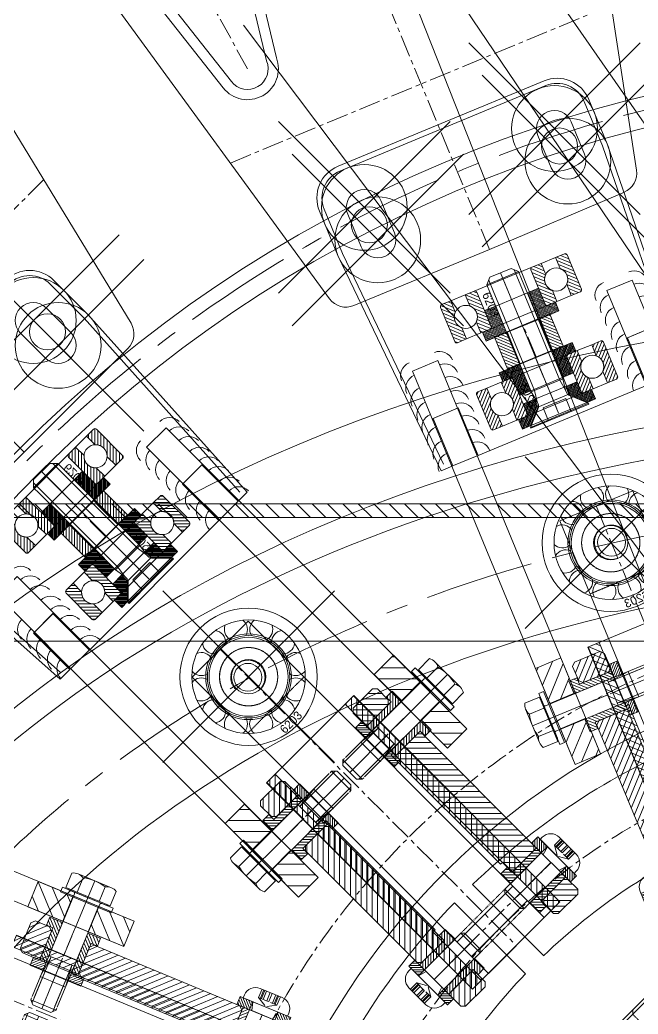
# Model space of a CAD drawing. Extents: x -3873 to 164127, y 7129 to 96529.
# Drawn here: x 83774.9 to 83955.1, y 64409.5 to 64699.1 of the extents above; entities that cross this region are included whole.
import ezdxf

# ---------------------------------------------------------------- set-up
doc = ezdxf.new("R2010")
doc.units = 0
doc.header["$PDMODE"] = 35
doc.header["$PDSIZE"] = 25
for name, pattern in [('AM_ISO02W050x2', [3.75, 3, -0.75]), ('CENTER', [50.8, 31.75, -6.35, 6.35, -6.35]), ('CENTRE', [50.8, 31.75, -6.35, 6.35, -6.35]), ('DASHED', [0.2068, 0.1655, -0.0413])]:
    doc.linetypes.add(name, pattern=pattern)
doc.layers.get('0').update_dxf_attribs({"linetype": 'CONTINUOUS'})
doc.layers.get('Defpoints').update_dxf_attribs({"linetype": 'CONTINUOUS'})
doc.layers.add('AM_5', color=3, linetype='CONTINUOUS', lineweight=25)
doc.layers.add('LAYOUT Kromeka', color=1, linetype='CONTINUOUS', lineweight=5)
doc.dimstyles.new('ISO-25$0', dxfattribs={"dimtxt": 2.498, "dimasz": 2.5, "dimexe": 1.25, "dimexo": 0.625, "dimtad": 1, "dimdec": 1, "dimtxsty": 'Standard', "dimcen": 2.5, "dimclrd": 252, "dimclre": 252, "dimclrt": 1, "dimadec": 0, "dimazin": 0, "dimtfac": 1, "dimtmove": 2, "dimatfit": 3, "dimfxl": 0, "dimarcsym": 0})
doc.dimstyles.new('ISO-25$3', dxfattribs={"dimtxt": 2.498, "dimasz": 2.5, "dimexe": 1.25, "dimexo": 0.625, "dimtad": 1, "dimdec": 1, "dimtxsty": 'Standard', "dimcen": 2.5, "dimclrd": 252, "dimclre": 252, "dimclrt": 1, "dimadec": 0, "dimazin": 0, "dimtfac": 1, "dimtmove": 2, "dimatfit": 3, "dimfxl": 0, "dimarcsym": 0})
pattern_1 = [(45, (-51801.0656, 3983.2469), (-1.122532015, 1.122532015), [])]
pattern_2 = [(135, (-61698.3186, -18096.7604), (-2.24506403, -2.24506403), [])]

# ---------------------------------------------------------------- blocks, each defined once
blk = doc.blocks.new('AIR-SENSORU-UST')
at = {"linetype": 'Continuous', "ltscale": 0.5}
h = blk.add_hatch(dxfattribs=at)
h.set_pattern_fill('ANSI31', color=256, angle=90, style=0)
h.set_pattern_definition([(135, (6446.3593, -16022.2816), (-2.24506403, -2.24506403), [])])
h.paths.add_polyline_path([(1943.87, -594.74), (1947.87, -594.74), (1947.87, 596.42), (1943.87, 596.42)])
at = {"linetype": 'Continuous', "ltscale": 0.2}
for p, q in [((1907.87, 600.42), (1907.87, -598.74)), ((1947.87, 600.42), (1947.87, -598.74)), ((1943.87, -594.74), (1943.87, 596.42)), ((1947.87, -594.74), (1947.87, 596.42))]:
    blk.add_line(p, q, dxfattribs=at)
at = {"linetype": 'Continuous', "ltscale": 0.2, "elevation": 10.95}
blk.add_lwpolyline([(1943.87, -594.74), (1947.87, -594.74), (1947.87, 596.42), (1943.87, 596.42)], close=True, dxfattribs=at)
blk = doc.blocks.new('*D378')
at = {"layer": 'AM_5', "color": 252, "lineweight": -2, "transparency": 16777216}
for p, q in [((490.18, 194.66), (485.53, 192.82)), ((-482.39, -190.35), (480.88, 190.98)), ((-487.03, -192.19), (-491.68, -194.03))]:
    blk.add_line(p, q, dxfattribs=at)
at = {"layer": 'AM_5', "color": 252, "transparency": 16777216}
for points in [[(485.23, 193.59), (485.84, 192.04), (480.88, 190.98)], [(-487.34, -191.41), (-486.73, -192.96), (-482.39, -190.35)]]:
    blk.add_solid(points, dxfattribs=at)
at = {"layer": 'Defpoints', "color": 0, "transparency": 16777216}
for p in [(480.88, 190.98), (-482.39, -190.35)]:
    blk.add_point(p, dxfattribs=at)
at = {"layer": 'AM_5', "color": 1, "transparency": 16777216, "insert": (498.34, 197.89), "char_height": 4, "attachment_point": 5, "rotation": 21.5969}
blk.add_mtext('∅1036', dxfattribs=at)
blk = doc.blocks.new('anamil-sensor-saci-ust')
at = {"linetype": 'Continuous', "ltscale": 0.2}
for p, q in [((122.21, 127.52), (142.9, 148.2)), ((127.52, 122.21), (148.2, 142.9))]:
    blk.add_line(p, q, dxfattribs=at)
at = {"linetype": 'CENTER', "ltscale": 0.2}
for radius in [228.75, 191.25]:
    blk.add_arc((0, 0), radius, 0, 180, dxfattribs=at)
at = {"linetype": 'Continuous', "ltscale": 0.2}
for radius, start, end in [(214.12, 0, 88.9965), (205.88, 46.0437, 66.4563), (176.62, 46.2166, 66.2834), (205.88, 23.5437, 43.9563), (176.62, 23.7166, 43.7834)]:
    blk.add_arc((0, 0), radius, start, end, dxfattribs=at)
blk = doc.blocks.new('M8-imbus-ust')
for p, q in [((0, 3.43), (-2.97, 1.71)), ((2.97, 1.71), (0, 3.43)), ((-2.97, 1.71), (-2.97, -1.71)), ((2.97, -1.71), (2.97, 1.71)), ((-2.97, -1.71), (0, -3.43)), ((0, -3.43), (2.97, -1.71))]:
    blk.add_line(p, q)
for radius in [6.97, 3.43]:
    blk.add_circle((0, 0), radius)
at = {"flags": 9}
blk.add_attdef('COPYRIGHT', (0, 0), '', height=0.000000000199, dxfattribs=at)
blk = doc.blocks.new('*U323')
at = {"linetype": 'Continuous', "ltscale": 0.2}
for p, q in [((-18.24, 10.11, -562679.17), (-19.25, 11.12, -562679.17)), ((-18.24, -9.98, -562679.17), (-19.25, -10.99, -562679.17))]:
    blk.add_line(p, q, dxfattribs=at)
at = {"linetype": 'DASHED', "ltscale": 0.2}
for p, q in [((20.42, 10.12, -562608.04), (-18.25, 10.12, -562681.07)), ((24.7, 0.07, -562608.04), (20.42, 10.12, -562608.04)), ((20.42, 10.12, -562608.04), (20.42, -9.98, -562608.04)), ((20.42, -9.98, -562608.04), (20.42, 10.12, -562608.04)), ((20.42, -9.98, -562608.04), (24.7, 0.07, -562608.04)), ((-18.25, -10.12, -562681.07), (20.42, -9.98, -562608.04))]:
    blk.add_line(p, q, dxfattribs=at)
at = {"linetype": 'CENTRE', "ltscale": 0.2}
for p, q in [((-2.3, 0.07, -562681.07), (-6.25, 0.07, -562681.07)), ((-4.28, 2.04, -562681.07), (-4.28, -1.91, -562681.07))]:
    blk.add_line(p, q, dxfattribs=at)
at = {"linetype": 'Continuous', "ltscale": 0.2}
blk.add_circle((-4.28, 0.07, -562681.07), 8, dxfattribs=at)
at = {"linetype": 'Continuous', "xscale": -1, "rotation": 180}
blk.add_blockref('M8-imbus-ust', (-4.28, 0.07, -562681.07), dxfattribs=at)
blk = doc.blocks.new('*U324')
at = {"linetype": 'ByBlock', "lineweight": -2, "transparency": 16777216, "rotation": 44.99999999999996}
blk.add_blockref('*U323', (11366.64, 760.09, 562681.07), dxfattribs=at)
blk = doc.blocks.new('ortamil-tabla-ust')
at = {"linetype": 'Continuous', "ltscale": 0.2}
for points in [[(-147.09, -29.26), (-124.7, -83.32), (-83.32, -124.7), (-29.26, -147.09), (29.26, -147.09), (83.32, -124.7), (124.7, -83.32), (147.09, -29.26), (147.09, 29.26), (124.7, 83.32), (83.32, 124.7), (29.26, 147.09), (-29.26, 147.09), (-83.32, 124.7), (-124.7, 83.32), (-147.09, 29.26)], [(-146.09, -29.06), (-123.85, -82.75), (-82.75, -123.85), (-29.06, -146.09), (29.06, -146.09), (82.75, -123.85), (123.85, -82.75), (146.09, -29.06), (146.09, 29.06), (123.85, 82.75), (82.75, 123.85), (29.06, 146.09), (-29.06, 146.09), (-82.75, 123.85), (-123.85, 82.75), (-146.09, 29.06)]]:
    blk.add_lwpolyline(points, close=True, dxfattribs=at)
at = {"linetype": 'Continuous'}
blk.add_blockref('*U324', (-11456.99, -850.54), dxfattribs=at)
blk = doc.blocks.new('disli-M4-T192-ust')
at = {"linetype": 'Continuous'}
for radius in [389, 380]:
    blk.add_circle((0, 0), radius, dxfattribs=at)
at = {"linetype": 'CENTER'}
blk.add_circle((0, 0), 385, dxfattribs=at)
blk = doc.blocks.new('*D363')
at = {"layer": 'AM_5', "color": 252, "lineweight": -2, "transparency": 16777216}
for p, q in [((-135.9, 3.96), (-135.9, -2.13)), ((-132.9, 3.96), (-132.9, -2.13)), ((-140.9, -1.63), (-145.9, -1.63)), ((-135.9, -1.63), (-132.9, -1.63)), ((-135.9, -1.63), (-132.9, -1.63)), ((-134.4, -1.63), (-129.3, -18.63)), ((-127.9, -1.63), (-122.9, -1.63)), ((-129.3, -18.63), (-127.3, -18.63))]:
    blk.add_line(p, q, dxfattribs=at)
at = {"layer": 'AM_5', "color": 252, "transparency": 16777216}
for points in [[(-140.9, -0.8), (-140.9, -2.46), (-135.9, -1.63)], [(-127.9, -0.8), (-127.9, -2.46), (-132.9, -1.63)]]:
    blk.add_solid(points, dxfattribs=at)
at = {"layer": 'Defpoints', "color": 0, "transparency": 16777216}
for p in [(-135.9, 6.96), (-132.9, 6.96), (-132.9, -1.63)]:
    blk.add_point(p, dxfattribs=at)
at = {"layer": 'AM_5', "color": 1, "transparency": 16777216, "insert": (-122.97, -18.63), "char_height": 10, "attachment_point": 5}
blk.add_mtext('3', dxfattribs=at)
blk = doc.blocks.new('tarti kolu-ust')
at = {"linetype": 'Continuous', "ltscale": 0.2}
h = blk.add_hatch(dxfattribs=at)
h.set_pattern_fill('ANSI31', color=256, scale=0.5, angle=90, style=0)
h.set_pattern_definition([(135, (-18095.7796, -7390.7537), (-1.12253202, -1.12253202), [])])
h.paths.add_polyline_path([(-11.37, 0), (-12.37, 1), (-12.37, 9), (-11.37, 10), (-7.38, 10), (-6.38, 9), (-6.38, 1), (-7.38, 0)])
h.paths.add_polyline_path([(52.65, 0), (53.65, 1), (53.65, 9), (52.65, 10), (6.63, 10), (5.63, 9), (5.63, 1), (6.63, 0)])
h.paths.add_polyline_path([(66.65, -0.05), (65.65, 0.95), (65.65, 8.95), (66.65, 9.95), (71.15, 10), (72.15, 9), (72.15, 1), (71.15, 0)])
at = {"linetype": 'CENTRE', "ltscale": 0.2}
for p, q in [((-0.37, 10, 219.1), (-0.37, 0, 219.1)), ((59.65, 10, 219.1), (59.65, 0, 219.1))]:
    blk.add_line(p, q, dxfattribs=at)
at = {"linetype": 'Continuous', "ltscale": 0.2, "elevation": 219.1}
for points in [[(-11.37, 0), (-12.37, 1), (-12.37, 9), (-11.37, 10), (-7.38, 10), (-6.38, 9), (-6.38, 1), (-7.38, 0), (-11.37, 0)], [(66.65, -0.05), (65.65, 0.95), (65.65, 8.95), (66.65, 9.95), (71.15, 10), (72.15, 9), (72.15, 1), (71.15, 0), (66.65, -0.05)]]:
    blk.add_lwpolyline(points, dxfattribs=at)
at = {"linetype": 'Continuous', "ltscale": 0.2}
blk.add_lwpolyline([(52.65, 0), (53.65, 1), (53.65, 9), (52.65, 10), (6.63, 10), (5.63, 9), (5.63, 1), (6.63, 0), (52.65, 0)], dxfattribs=at)
blk = doc.blocks.new('6203 burcu-yan')
at = {"linetype": 'Continuous', "ltscale": 0.2}
for radius in [11.5, 5.01]:
    blk.add_circle((0, 0), radius, dxfattribs=at)
at = {"linetype": 'DASHED', "ltscale": 0.2}
blk.add_circle((0, 0), 8.5, dxfattribs=at)
at = {"linetype": 'Continuous', "ltscale": 0.2}
blk.add_point((0, 0), dxfattribs=at)
blk = doc.blocks.new('LC-yuksuk-ust')
at = {"linetype": 'Continuous', "ltscale": 0.2}
h = blk.add_hatch(dxfattribs=at)
h.set_pattern_fill('ANSI31', color=256, scale=0.25, angle=90, style=0)
h.set_pattern_definition([(135, (-18250.6606, -7139.9827), (-0.561266008, -0.561266008), [])])
h.paths.add_polyline_path([(17.68, 8), (20.18, 8), (20.18, 6), (30.28, 6), (30.28, 4), (17.68, 4)])
h.paths.add_polyline_path([(17.68, -8), (20.18, -8), (20.18, -6), (30.28, -6), (30.28, -4), (17.68, -4)])
h = blk.add_hatch(dxfattribs=at)
h.set_pattern_fill('ANSI31', color=256, scale=0.2, style=0)
h.set_pattern_definition([(45, (-18363.49535, -7617.1433), (-0.449012806, 0.449012806), [])])
h.paths.add_polyline_path([(30.28, 4), (30.28, 8), (32.78, 8), (32.78, 4)])
h.paths.add_polyline_path([(30.28, -8), (30.28, -4), (32.78, -4), (32.78, -8)])
blk.add_line((30.28, 4), (32.78, 4), dxfattribs=at)
at = {"linetype": 'CENTRE', "ltscale": 0.2}
blk.add_line((17.68, 0), (30.28, 0), dxfattribs=at)
at = {"linetype": 'Continuous', "ltscale": 0.2}
for points in [[(17.68, 8), (20.18, 8), (20.18, 6), (30.28, 6), (30.28, 4), (17.68, 4), (17.68, 8)], [(17.68, -8), (20.18, -8), (20.18, -6), (30.28, -6), (30.28, -4), (17.68, -4), (17.68, -8)]]:
    blk.add_lwpolyline(points, dxfattribs=at)
for points in [[(30.28, 8), (30.28, 4), (32.78, 4), (32.78, 8)], [(30.28, 8), (30.28, -8), (32.78, -8), (32.78, 8)], [(30.28, 4), (30.28, 8), (32.78, 8), (32.78, 4)], [(30.28, -4), (30.28, -8), (32.78, -8), (32.78, -4)], [(30.28, -8), (30.28, -4), (32.78, -4), (32.78, -8)]]:
    blk.add_lwpolyline(points, close=True, dxfattribs=at)
blk = doc.blocks.new('M8X35-15')
for p, q in [((-7, 4.84, -36.52), (-7, 0.27, -36.52)), ((5.25, 5.31, -36.52), (-5.25, 5.31, -36.52)), ((-3.5, 0.27, -36.52), (-3.5, 4.84, -36.52)), ((-3.5, 4.84, -36.52), (-3.5, 0.27, -36.52)), ((3.5, 0.27, -36.52), (3.5, 4.84, -36.52)), ((3.5, 4.84, -36.52), (3.5, 0.27, -36.52)), ((7, 0.27, -36.52), (7, 4.84, -36.52)), ((-7, 0.27), (-6.33, 0.27)), ((-7, 0.27), (7, 0.27)), ((-6.06, 0), (6.06, 0)), ((-3.98, -0.4, -36.52), (-3.98, -32.86, -36.52)), ((3.98, -0.4, -36.52), (3.98, -32.86, -36.52)), ((-3.98, -26.52, -36.52), (-3.27, -20, -36.52)), ((-3.98, -20, -36.52), (3.98, -20, -36.52)), ((-3.27, -20), (-3.27, -32.86)), ((-3.27, -20, -36.52), (-3.27, -33.26, -36.52)), ((3.98, -26.52, -36.52), (3.27, -20, -36.52)), ((3.27, -20), (3.27, -33.26)), ((3.27, -20, -36.52), (3.27, -32.86, -36.52)), ((-3.98, -26.52, -36.52), (3.98, -26.52, -36.52)), ((-3.98, -33.26), (-3.98, -33.84)), ((-3.98, -33.84, -36.52), (-2.82, -35, -36.52)), ((3.98, -33.84, -36.52), (-3.98, -33.84, -36.52)), ((-3.27, -33.26), (-3.27, -34.55)), ((2.82, -35, -36.52), (3.98, -33.84, -36.52)), ((3.27, -33.26), (3.27, -34.55)), ((3.98, -33.26), (3.98, -33.84)), ((3.98, -33.84), (3.98, -33.26)), ((-2.82, -35, -36.52), (2.82, -35, -36.52))]:
    blk.add_line(p, q)
at = {"linetype": 'CENTRE', "ltscale": 0.5}
blk.add_line((0, -35, -36.52), (0, 5.31, -36.52), dxfattribs=at)
at = {"linetype": 'Continuous', "ltscale": 0.5, "elevation": -36.52}
blk.add_lwpolyline([(8.01, -1.5), (8.01, 0), (-8.01, 0), (-8.01, -1.5)], close=True, dxfattribs=at)
for centre, radius, start, end in [((-5.25, 1.81, -36.52), 3.5, 60.0002, 119.9998), ((0, -7.99, -36.52), 13.3, 74.7387, 105.2613), ((5.25, 1.81, -36.52), 3.5, 60.0002, 119.9998), ((-6.06, 0.27, -36.52), 0.266, 180.0244, 269.9742), ((6.06, 0.27, -36.52), 0.265, 269.994, 0.0017), ((-4.38, -0.4, -36.52), 0.398, 0.0017, 89.9983), ((4.38, -0.4, -36.52), 0.398, 90.0017, 179.9983)]:
    blk.add_arc(centre, radius, start, end)
at = {"text_generation_flag": 4, "flags": 9}
blk.add_attdef('COPYRIGHT', (0, 0), '', height=6.637954935112214e-11, rotation=180, dxfattribs=at)
blk = doc.blocks.new('araba-govde-YENI-ust')
at = {"ltscale": 0.2}
h = blk.add_hatch(dxfattribs=at)
h.set_pattern_fill('ANSI31', color=256, scale=0.5, style=0)
h.set_pattern_definition(pattern_1)
h.paths.add_polyline_path([(-15.02, 14.59), (4.97, 14.59), (4.97, 18.19), (-80.02, 18.06), (-80.02, 14.59), (-60.02, 14.59), (-60.02, 13.66), (-15.02, 13.66)])
h = blk.add_hatch(dxfattribs=at)
h.set_pattern_fill('ANSI31', color=256, scale=0.5, style=0)
h.set_pattern_definition(pattern_1)
h.paths.add_polyline_path([(-80.02, -14.21), (-80.02, -17.68), (4.97, -17.81), (4.97, -14.21), (-15.02, -14.21), (-15.02, -13.28), (-60.02, -13.28), (-60.02, -14.21)])
at = {"linetype": 'DASHED', "ltscale": 0.2}
for p, q in [((-94.11, 11.7, 83.99), (-94.11, -11.32, 83.99)), ((-9, 11.7, -36.52), (-9, -11.32, -36.52)), ((-1, 11.7, -36.52), (-1, -11.32, -36.52))]:
    blk.add_line(p, q, dxfattribs=at)
at = {"linetype": 'Continuous', "ltscale": 0.2}
for p, q in [((-8, 11.7, 109.55), (-8, -11.32, 109.55)), ((-2, 11.7, 109.55), (-2, -11.32, 109.55))]:
    blk.add_line(p, q, dxfattribs=at)
at = {"linetype": 'CENTRE', "ltscale": 0.2}
for p, q in [((-5, 11.7, -109.55), (-5, -11.32, 109.55)), ((-117.11, 0.19, 146.07), (4.97, 0.19))]:
    blk.add_line(p, q, dxfattribs=at)
at = {"linetype": 'Continuous', "ltscale": 0.2, "elevation": 109.55}
for points in [[(-80.03, -17.81), (-80.03, 18.19), (4.97, 18.19), (4.97, -17.81)], [(-117.11, -11.32), (-117.11, 11.7), (4.97, 11.7), (4.97, -11.32)]]:
    blk.add_lwpolyline(points, close=True, dxfattribs=at)
at = {"linetype": 'Continuous', "ltscale": 0.2}
for points, elevation in [([(-80.03, 18.19), (-80.02, 14.64)], 146.07), ([(-80.02, 18.19), (-80.02, 14.59), (-60.02, 14.59), (-60.02, 13.66), (-15.02, 13.66), (-15.02, 14.59), (4.97, 14.59), (4.97, 18.19), (-80.03, 18.06)], 109.55), ([(-80.02, -17.81), (-80.02, -14.21), (-60.02, -14.21), (-60.02, -13.28), (-15.02, -13.28), (-15.02, -14.21), (4.97, -14.21), (4.97, -17.81), (-80.03, -17.68)], 109.55)]:
    blk.add_lwpolyline(points, dxfattribs=dict(at, elevation=elevation))
for points in [[(-80.02, 14.64), (-80.02, 14.59), (-60.02, 14.59), (-60.02, 13.66), (-15.02, 13.66), (-15.02, 14.59), (4.97, 14.59)], [(-80.02, -14.21), (-80.02, -14.21), (-60.02, -14.21), (-60.02, -13.28), (-15.02, -13.28), (-15.02, -14.21), (4.97, -14.21)]]:
    blk.add_lwpolyline(points, dxfattribs=at)
blk.add_circle((-105.59, 0.26, 182.58), 4.06, dxfattribs=at)
at = {"linetype": 'DASHED', "ltscale": 0.2}
blk.add_arc((-105.59, 0.26, 182.58), 5, 90, 0, dxfattribs=at)
blk = doc.blocks.new('6203-ust')
at = {"ltscale": 0.5}
for radius in [20, 16.54, 12, 8.5]:
    blk.add_circle((0, 0), radius, dxfattribs=at)
at = {"linetype": 'Continuous', "ltscale": 0.2}
for centre, start, end in [((-7.13, 12.34), 342.8888, 67.9516), ((0, 14.25), 142.0484, 227.1112), ((0, 14.25), 312.8888, 37.9516), ((7.12, 12.34), 112.0484, 197.1112), ((-7.13, 12.34), 172.0484, 257.1112), ((7.12, 12.34), 282.8888, 7.9516), ((-12.34, 7.12), 12.8888, 97.9516), ((12.34, 7.12), 82.0484, 167.1112), ((-12.34, 7.12), 202.0484, 287.1112), ((12.34, 7.12), 252.8888, 337.9516), ((-14.25, 0), 42.8888, 127.9516), ((14.25, 0), 52.0484, 137.1112), ((-14.25, 0), 232.0484, 317.1112), ((14.25, 0), 222.8888, 307.9516), ((-12.34, -7.13), 72.8888, 157.9516), ((12.34, -7.13), 22.0484, 107.1112), ((-12.34, -7.13), 262.0484, 347.1112), ((12.34, -7.13), 192.8888, 277.9516), ((-7.13, -12.34), 102.8888, 187.9516), ((-7.13, -12.34), 292.0484, 17.1112), ((7.12, -12.34), 162.8888, 247.9516), ((7.12, -12.34), 352.0484, 77.1112), ((0, -14.25), 132.8888, 217.9516), ((0, -14.25), 322.0484, 47.1112)]:
    blk.add_arc(centre, 3.37, start, end, dxfattribs=at)
at = {"linetype": 'Continuous', "ltscale": 0.2, "insert": (-4.36, -16.84), "char_height": 2.5, "width": 18.5007, "attachment_point": 1}
blk.add_mtext('{6203}', dxfattribs=at)
blk = doc.blocks.new('6203-yan')
for p, q in [((-6, 16.86, -36.52), (-2.86, 20, -36.52)), ((-6, 18.13, -36.52), (-4.13, 20, -36.52)), ((-6, 19.39, -36.52), (-5.39, 20, -36.52)), ((-6, 16.54, -36.52), (-6, 19.4, -36.52)), ((-5.4, 20, -36.52), (5.4, 20, -36.52)), ((-5.05, 16.54, -36.52), (-1.59, 20, -36.52)), ((-3.78, 16.54, -36.52), (-0.32, 20, -36.52)), ((-2.51, 16.54, -36.52), (0.95, 20, -36.52)), ((-0.17, 17.62, -36.52), (2.21, 20, -36.52)), ((0.96, 17.48, -36.52), (3.48, 20, -36.52)), ((1.83, 17.08, -36.52), (4.75, 20, -36.52)), ((2.56, 16.54, -36.52), (5.83, 19.82, -36.52)), ((3.82, 16.54, -36.52), (6, 18.72, -36.52)), ((5.09, 16.54, -36.52), (6, 17.45, -36.52)), ((6, 19.4, -36.52), (6, 16.54, -36.52)), ((-2.48, 16.54, -36.52), (-6, 16.54, -36.52)), ((-6, 16.54, -36.52), (-6, 12, -36.52)), ((6, 16.54, -36.52), (2.48, 16.54, -36.52)), ((6, 12, -36.52), (6, 16.54, -36.52)), ((-2.51, 12, -36.52), (-6, 12, -36.52)), ((-6, 12, -36.52), (-6, 9.1, -36.52)), ((-6, 9.65, -36.52), (-3.65, 12, -36.52)), ((-6, 10.92, -36.52), (-4.92, 12, -36.52)), ((-5.76, 8.62, -36.52), (-2.45, 11.93, -36.52)), ((-0.81, 8.5, -36.52), (2.69, 12, -36.52)), ((0.46, 8.5, -36.52), (3.96, 12, -36.52)), ((1.72, 8.5, -36.52), (5.22, 12, -36.52)), ((6, 12, -36.52), (2.51, 12, -36.52)), ((6, 9.1, -36.52), (6, 12, -36.52)), ((-6, 9.1), (-6, -9.1)), ((-4.62, 8.5, -36.52), (-1.75, 11.37, -36.52)), ((-3.35, 8.5, -36.52), (-0.86, 10.99, -36.52)), ((-2.08, 8.5, -36.52), (0.31, 10.89, -36.52)), ((2.99, 8.5, -36.52), (6, 11.51, -36.52)), ((4.26, 8.5, -36.52), (6, 10.24, -36.52)), ((5.54, 8.52, -36.52), (5.98, 8.96, -36.52)), ((6, -9.1), (6, 9.1)), ((-5.4, 8.5, -36.52), (5.4, 8.5, -36.52)), ((-6, 0), (6, 0)), ((-6, -11.9, -36.52), (-2.6, -8.5, -36.52)), ((-6, -10.63, -36.52), (-3.87, -8.5, -36.52)), ((-6, -9.37, -36.52), (-5.13, -8.5, -36.52)), ((-5.4, -8.5, -36.52), (5.4, -8.5, -36.52)), ((-4.83, -12, -36.52), (-1.33, -8.5, -36.52)), ((-3.56, -12, -36.52), (-0.06, -8.5, -36.52)), ((-1.55, -11.25, -36.52), (1.21, -8.5, -36.52)), ((0.1, -10.88, -36.52), (2.47, -8.5, -36.52)), ((1.16, -11.08, -36.52), (3.74, -8.5, -36.52)), ((1.99, -11.52, -36.52), (5.01, -8.5, -36.52)), ((-6, -12, -36.52), (-6, -9.1, -36.52)), ((2.78, -12, -36.52), (5.94, -8.84, -36.52)), ((4.05, -12, -36.52), (6, -10.05, -36.52)), ((5.31, -12, -36.52), (6, -11.31, -36.52)), ((6, -9.1, -36.52), (6, -12, -36.52)), ((-6, -12, -36.52), (-6, -16.54, -36.52)), ((-2.51, -12, -36.52), (-6, -12, -36.52)), ((6, -12, -36.52), (2.51, -12, -36.52)), ((6, -16.54, -36.52), (6, -12, -36.52)), ((-6, -16.54, -36.52), (-6, -19.4, -36.52)), ((-2.48, -16.54, -36.52), (-6, -16.54, -36.52)), ((-6, -18.64, -36.52), (-3.9, -16.54, -36.52)), ((-6, -17.37, -36.52), (-5.17, -16.54, -36.52)), ((-5.87, -19.78, -36.52), (-2.63, -16.54, -36.52)), ((-4.82, -20, -36.52), (-1.88, -17.05, -36.52)), ((-1.02, -20, -36.52), (2.06, -16.92, -36.52)), ((0.25, -20, -36.52), (3.71, -16.54, -36.52)), ((1.52, -20, -36.52), (4.98, -16.54, -36.52)), ((6, -16.54, -36.52), (2.48, -16.54, -36.52)), ((2.79, -20, -36.52), (6, -16.79, -36.52)), ((6, -19.4, -36.52), (6, -16.54, -36.52)), ((-5.4, -20, -36.52), (5.4, -20, -36.52)), ((-3.55, -20, -36.52), (-1.02, -17.46, -36.52)), ((-2.29, -20, -36.52), (0.09, -17.62, -36.52)), ((4.05, -20, -36.52), (6, -18.05, -36.52)), ((5.32, -20, -36.52), (6, -19.32, -36.52))]:
    blk.add_line(p, q)
for centre in [(0, 14.25, -36.52), (0, -14.25, -36.52)]:
    blk.add_circle(centre, 3.37)
for centre, radius, start, end in [((-5.4, 19.4, -36.52), 0.6, 90, 180), ((0, 14.25), 3.37, 110.4758, 112.2758), ((0, 14.25), 3.37, 106.8758, 108.6758), ((0, 14.25), 3.37, 103.2758, 105.0758), ((0, 14.25), 3.37, 99.6758, 101.4758), ((0, 14.25), 3.37, 96.0758, 97.8758), ((0, 14.25), 3.37, 92.4758, 94.2758), ((0, 14.25), 3.37, 88.8758, 90.6758), ((0, 14.25), 3.37, 85.2758, 87.0758), ((0, 14.25), 3.37, 81.6758, 83.4758), ((0, 14.25), 3.37, 78.0758, 79.8758), ((0, 14.25), 3.37, 74.4758, 76.2758), ((0, 14.25), 3.37, 70.8758, 72.6758), ((0, 14.25), 3.37, 67.2758, 69.0758), ((5.4, 19.4, -36.52), 0.6, 0, 90), ((0, 14.25), 3.37, 135.6758, 137.2485), ((0, 14.25), 3.37, 132.0758, 133.8758), ((0, 14.25), 3.37, 128.4758, 130.2758), ((0, 14.25), 3.37, 124.8758, 126.6758), ((0, 14.25), 3.37, 121.2758, 123.0758), ((0, 14.25), 3.37, 117.6758, 119.4758), ((0, 14.25), 3.37, 114.0758, 115.8758), ((0, 14.25), 3.37, 63.6758, 65.4758), ((0, 14.25), 3.37, 60.0758, 61.8758), ((0, 14.25), 3.37, 56.4758, 58.2758), ((0, 14.25), 3.37, 52.8758, 54.6758), ((0, 14.25), 3.37, 49.2758, 51.0758), ((0, 14.25), 3.37, 45.6758, 47.4758), ((0, 14.25), 3.37, 42.7515, 43.8758), ((0, 14.25), 3.37, 221.8331, 223.4166), ((0, 14.25), 3.37, 225.2166, 227.0166), ((0, 14.25), 3.37, 228.8166, 230.6166), ((0, 14.25), 3.37, 308.0166, 309.8166), ((0, 14.25), 3.37, 311.6166, 313.4166), ((0, 14.25), 3.37, 315.2166, 318.1669), ((-5.4, 9.1, -36.52), 0.6, 180, 270), ((0, 14.25), 3.37, 232.4166, 234.2166), ((0, 14.25), 3.37, 236.0166, 237.8166), ((0, 14.25), 3.37, 239.6166, 241.4166), ((0, 14.25), 3.37, 243.2166, 245.0166), ((0, 14.25), 3.37, 246.8166, 248.6166), ((0, 14.25), 3.37, 250.4166, 252.2166), ((0, 14.25), 3.37, 254.0166, 255.8166), ((0, 14.25), 3.37, 257.6166, 259.4166), ((0, 14.25), 3.37, 261.2166, 263.0166), ((0, 14.25), 3.37, 264.8166, 266.6166), ((0, 14.25), 3.37, 268.4166, 270.2166), ((0, 14.25), 3.37, 272.0166, 273.8166), ((0, 14.25), 3.37, 275.6166, 277.4166), ((0, 14.25), 3.37, 279.2166, 281.0166), ((0, 14.25), 3.37, 282.8166, 284.6166), ((0, 14.25), 3.37, 286.4166, 288.2166), ((0, 14.25), 3.37, 290.0166, 291.8166), ((0, 14.25), 3.37, 293.6166, 295.4166), ((0, 14.25), 3.37, 297.2166, 299.0166), ((0, 14.25), 3.37, 300.8166, 302.6166), ((0, 14.25), 3.37, 304.4166, 306.2166), ((5.4, 9.1, -36.52), 0.6, 270, 0), ((-5.4, -9.1, -36.52), 0.6, 90, 180), ((5.4, -9.1, -36.52), 0.6, 0, 90), ((0, -14.25), 3.37, 124.4166, 126.2166), ((0, -14.25), 3.37, 120.8166, 122.6166), ((0, -14.25), 3.37, 117.2166, 119.0166), ((0, -14.25), 3.37, 113.6166, 115.4166), ((0, -14.25), 3.37, 110.0166, 111.8166), ((0, -14.25), 3.37, 106.4166, 108.2166), ((0, -14.25), 3.37, 102.8166, 104.6166), ((0, -14.25), 3.37, 99.2166, 101.0166), ((0, -14.25), 3.37, 95.6166, 97.4166), ((0, -14.25), 3.37, 92.0166, 93.8166), ((0, -14.25), 3.37, 88.4166, 90.2166), ((0, -14.25), 3.37, 84.8166, 86.6166), ((0, -14.25), 3.37, 81.2166, 83.0166), ((0, -14.25), 3.37, 77.6166, 79.4166), ((0, -14.25), 3.37, 74.0166, 75.8166), ((0, -14.25), 3.37, 70.4166, 72.2166), ((0, -14.25), 3.37, 66.8166, 68.6166), ((0, -14.25), 3.37, 63.2166, 65.0166), ((0, -14.25), 3.37, 59.6166, 61.4166), ((0, -14.25), 3.37, 56.0166, 57.8166), ((0, -14.25), 3.37, 52.4166, 54.2166), ((0, -14.25), 3.37, 135.2166, 138.1669), ((0, -14.25), 3.37, 131.6166, 133.4166), ((0, -14.25), 3.37, 128.0166, 129.8166), ((0, -14.25), 3.37, 48.8166, 50.6166), ((0, -14.25), 3.37, 45.2166, 47.0166), ((0, -14.25), 3.37, 41.8331, 43.4166), ((0, -14.25), 3.37, 222.7515, 223.8758), ((0, -14.25), 3.37, 225.6758, 227.4758), ((0, -14.25), 3.37, 229.2758, 231.0758), ((0, -14.25), 3.37, 232.8758, 234.6758), ((0, -14.25), 3.37, 236.4758, 238.2758), ((0, -14.25), 3.37, 240.0758, 241.8758), ((0, -14.25), 3.37, 243.6758, 245.4758), ((0, -14.25), 3.37, 247.2758, 249.0758), ((0, -14.25), 3.37, 290.4758, 292.2758), ((0, -14.25), 3.37, 294.0758, 295.8758), ((0, -14.25), 3.37, 297.6758, 299.4758), ((0, -14.25), 3.37, 301.2758, 303.0758), ((0, -14.25), 3.37, 304.8758, 306.6758), ((0, -14.25), 3.37, 308.4758, 310.2758), ((0, -14.25), 3.37, 312.0758, 313.8758), ((0, -14.25), 3.37, 315.6758, 317.2485), ((-5.4, -19.4, -36.52), 0.6, 180, 270), ((0, -14.25), 3.37, 250.8758, 252.6758), ((0, -14.25), 3.37, 254.4758, 256.2758), ((0, -14.25), 3.37, 258.0758, 259.8758), ((0, -14.25), 3.37, 261.6758, 263.4758), ((0, -14.25), 3.37, 265.2758, 267.0758), ((0, -14.25), 3.37, 268.8758, 270.6758), ((0, -14.25), 3.37, 272.4758, 274.2758), ((0, -14.25), 3.37, 276.0758, 277.8758), ((0, -14.25), 3.37, 279.6758, 281.4758), ((0, -14.25), 3.37, 283.2758, 285.0758), ((0, -14.25), 3.37, 286.8758, 288.6758), ((5.4, -19.4, -36.52), 0.6, 270, 0)]:
    blk.add_arc(centre, radius, start, end)
at = {"linetype": 'Continuous', "ltscale": 0.2, "insert": (-4.27, -4.9, -36.52), "char_height": 2.5, "width": 15.8062, "attachment_point": 1}
blk.add_mtext('{6203}', dxfattribs=at)
blk = doc.blocks.new('6203 burcu-ust')
at = {"linetype": 'Continuous', "ltscale": 0.2}
h = blk.add_hatch(dxfattribs=at)
h.set_pattern_fill('ANSI31', color=256, scale=0.1, angle=90, style=0)
h.set_pattern_definition([(135, (-24387.67994, -11654.08303), (-0.224506403, -0.224506403), [])])
h.paths.add_polyline_path([(0, 11.5), (2.75, 11.5), (2.75, 8.5), (8.34, 8.5), (8.34, 5.01), (0, 5)])
h.paths.add_polyline_path([(0, -5), (0, -11.49), (2.75, -11.49), (2.75, -8.49), (8.34, -8.49), (8.34, -4.99)])
for p, q in [((0, -5), (0, 5)), ((8.34, -4.99), (8.34, 5.01))]:
    blk.add_line(p, q, dxfattribs=at)
at = {"linetype": 'CENTRE', "ltscale": 0.2}
blk.add_line((0, 0), (8.34, 0), dxfattribs=at)
at = {"linetype": 'Continuous', "ltscale": 0.2}
for points in [[(0, 11.5), (2.75, 11.5), (2.75, 8.5), (8.34, 8.5), (8.34, 5.01), (0, 5), (0, 11.5)], [(0, -5), (0, -11.49), (2.75, -11.49), (2.75, -8.49), (8.34, -8.49), (8.34, -4.99), (0, -5)]]:
    blk.add_lwpolyline(points, dxfattribs=at)
blk = doc.blocks.new('6203 yuksuk-ust')
at = {"linetype": 'Continuous', "ltscale": 0.2}
h = blk.add_hatch(dxfattribs=at)
h.set_pattern_fill('ANSI31', color=256, scale=0.1, angle=90, style=0)
h.set_pattern_definition([(135, (-24386.41534, -11543.984), (-0.224506403, -0.224506403), [])])
h.paths.add_polyline_path([(0, 4.9), (0, 8.4), (3.66, 8.4), (3.66, 11.5), (6.66, 11.5), (6.65, 9.11), (2.44, 4.9)])
h.paths.add_polyline_path([(0, -4.9), (0, -8.4), (3.66, -8.4), (3.65, -11.5), (6.65, -11.5), (6.65, -9.11), (2.44, -4.9)])
for p, q in [((6.65, -9.11), (6.65, 9.11)), ((0, -4.9), (0, 4.9)), ((2.44, -4.9), (2.44, 4.9))]:
    blk.add_line(p, q, dxfattribs=at)
at = {"linetype": 'CENTRE', "ltscale": 0.2}
blk.add_line((0, 0), (6.65, 0), dxfattribs=at)
at = {"linetype": 'Continuous', "ltscale": 0.2}
for points in [[(0, 4.9), (0, 8.4), (3.66, 8.4), (3.66, 11.5), (6.66, 11.5), (6.65, 9.11), (2.44, 4.9), (0, 4.9)], [(0, -4.9), (0, -8.4), (3.66, -8.4), (3.65, -11.5), (6.65, -11.5), (6.65, -9.11), (2.44, -4.9), (0, -4.9)]]:
    blk.add_lwpolyline(points, dxfattribs=at)
blk = doc.blocks.new('M10-40-havsa basli-imbus-yan')
for p, q in [((-3.33, 45.19), (-5, 43.52)), ((-5, 41.21), (-5, 43.52)), ((-5, 43.52), (-5, 41.21)), ((-5, 43.52), (5, 43.52)), ((-3.98, 41.21), (-3.98, 44.54)), ((3.33, 45.19), (-3.33, 45.19)), ((0, 2.33, -21.91), (0, 45.19)), ((5, 43.52), (3.33, 45.19)), ((3.98, 41.21), (3.98, 44.54)), ((5, 41.21), (5, 43.52)), ((-5, 9.75, -21.91), (-5, 41.21)), ((-3.98, 9.75, -21.91), (-3.98, 41.21)), ((3.98, 9.75, -21.91), (3.98, 41.21)), ((5, 9.75, -21.91), (5, 41.21)), ((-4.46, 6.41, -21.91), (-5, 9.75, -21.91)), ((5, 9.75), (-5, 9.75)), ((-4.46, 6.41, -21.91), (-3.98, 9.75, -21.91)), ((4.46, 6.41, -21.91), (3.98, 9.75, -21.91)), ((4.46, 6.41, -21.91), (5, 9.75, -21.91)), ((-4.46, 5.41, -21.91), (-4.46, 6.41, -21.91)), ((4.46, 5.41, -21.91), (4.46, 6.41, -21.91)), ((-4.75, 4.71, -21.91), (-9.17, 0.29, -21.91)), ((-3.55, 4.1, -21.91), (-3.55, 0, -21.91)), ((-3.55, 4.1, -21.91), (3.55, 4.1, -21.91)), ((3.55, 0, -21.91), (3.55, 4.1, -21.91)), ((4.75, 4.71, -21.91), (9.17, 0.29, -21.91)), ((-9.17, 0.29), (-9.17, 0)), ((-1.33, 0.29, -21.91), (-9.17, 0.29, -21.91)), ((-9.17, 0, -21.91), (0, 0, -21.91)), ((1.33, 0.29), (-1.33, 0.29)), ((9.17, 0, -21.91), (0, 0, -21.91)), ((9.17, 0.29, -21.91), (1.33, 0.29, -21.91)), ((9.17, 0.29), (9.17, 0))]:
    blk.add_line(p, q)
for centre, start, end in [((-6.38, 5.8, -21.91), 326.2599, 348.7444), ((2.83, 4.32, -21.91), 11.2529, 33.7428)]:
    blk.add_arc(centre, 1.96, start, end)
at = {"text_generation_flag": 2, "flags": 9}
blk.add_attdef('COPYRIGHT', (0, 0.29), '', height=0.000000000167, rotation=180, dxfattribs=at)
blk = doc.blocks.new('carrier-tablasi-ust')
at = {"linetype": 'Continuous', "ltscale": 0.2}
for points in [[(-83.41, 42.85), (-69.38, 42.85), (0, 38.68), (0, 34.66), (-14.99, 34.66), (-14.99, 26.67), (0, 26.67), (0, -26.67), (-14.99, -26.67), (-14.99, -34.66), (0, -34.66), (0, -38.34), (-69.38, -42.14), (-83.41, -42.14, -0.414214), (-93.41, -32.14), (-93.41, 32.85, -0.414214), (-83.41, 42.85, 0)], [(-1.5, -36.92), (-69.42, -40.64), (-83.41, -40.64, -0.414214), (-91.91, -32.14), (-91.91, 32.85, -0.414214), (-83.41, 41.35), (-69.43, 41.35), (-1.5, 37.27)]]:
    blk.add_lwpolyline(points, format="xyb", dxfattribs=at)
for points, elevation in [([(-79.41, 35.6), (-69.17, 35.6, -1), (-69.17, 25.1), (-79.41, 25.1, -1), (-79.41, 35.6)], -36.52), ([(-79.41, -24.39), (-69.17, -24.39, -1), (-69.17, -34.89), (-79.41, -34.89, -1), (-79.41, -24.39)], -18.26)]:
    blk.add_lwpolyline(points, format="xyb", dxfattribs=dict(at, elevation=elevation))
at = {"linetype": 'Continuous', "ltscale": 0.2, "elevation": 171.63}
blk.add_lwpolyline([(-30.04, 4.97), (-19.97, 4.97), (-19.97, -5.08), (-30.04, -5.08)], close=True, dxfattribs=at)
at = {"linetype": 'Continuous', "ltscale": 0.2}
for p in [(-79.41, 30.35, -36.52), (-69.17, 30.35, -18.26), (-79.41, -29.64, -36.52), (-69.17, -29.64, -18.26)]:
    blk.add_point(p, dxfattribs=at)
blk = doc.blocks.new('tarti-kolu-YENI-ust')
at = {"linetype": 'Continuous', "ltscale": 0.2}
h = blk.add_hatch(dxfattribs=at)
h.set_pattern_fill('ANSI31', color=256, angle=90, style=0)
h.set_pattern_definition(pattern_2)
h.paths.add_polyline_path([(94, 34.66), (94, 26.67), (82.74, 26.67), (82.74, 34.66)])
h.paths.add_polyline_path([(74.74, 34.66), (74.74, 26.67), (63.74, 26.67), (63.74, 34.66)])
at = {"ltscale": 0.2}
h = blk.add_hatch(dxfattribs=at)
h.set_pattern_fill('ANSI31', color=256, scale=0.25, style=0)
h.set_pattern_definition([(45, (-50720.6366, 3219.0636), (-0.561266008, 0.561266008), [])])
h.paths.add_polyline_path([(-30, 4.95), (-20, 4.95), (-20, 8.71), (-30, 8.71)])
h = blk.add_hatch(dxfattribs=at)
h.set_pattern_fill('ANSI31', color=256, scale=0.25, style=0)
h.set_pattern_definition([(45, (-50720.6226, 3205.29726), (-0.561266008, 0.561266008), [])])
h.paths.add_polyline_path([(-29.99, -8.82), (-19.98, -8.82), (-19.98, -5.05), (-29.99, -5.05)])
at = {"linetype": 'Continuous', "ltscale": 0.2}
h = blk.add_hatch(dxfattribs=at)
h.set_pattern_fill('ANSI31', color=256, angle=90, style=0)
h.set_pattern_definition(pattern_2)
h.paths.add_polyline_path([(94, -34.66), (94, -26.67), (82.74, -26.67), (82.74, -34.66)])
h.paths.add_polyline_path([(74.74, -34.66), (74.74, -26.67), (63.74, -26.67), (63.74, -34.66)])
at = {"linetype": 'CENTRE', "ltscale": 0.2}
blk.add_line((-20.01, 0.21, 208.14), (-30, 0.21, 208.14), dxfattribs=at)
at = {"linetype": 'Continuous', "ltscale": 0.2}
for points, elevation in [([(94, 34.66), (94, 26.67), (-29.99, 26.67), (-29.99, 34.66)], -36.52), ([(-14.99, 26.67), (0, 26.67), (0, 34.66), (-14.99, 34.66)], -1124777.88), ([(94, 34.66), (94, 26.67), (63.74, 26.67), (63.74, 34.66)], -36.52), ([(74.74, 34.66), (74.74, 26.67), (63.74, 26.67), (63.74, 34.66)], -36.52), ([(94, 34.66), (94, 26.67), (82.74, 26.67), (82.74, 34.66)], -36.52), ([(-30.01, 8.71), (-20, 8.71), (-20, 4.95), (-30.01, 4.95)], 208.14), ([(-30, 8.71), (-20, 8.71), (-20, -8.82), (-30, -8.82)], 208.14), ([(-30, 8.71), (-20, 8.71), (-20, -8.82), (-30, -8.82)], 208.14), ([(-30, -5.05), (-20, -5.05), (-20, -8.82), (-30, -8.82)], 208.14), ([(94, -34.66), (94, -26.67), (-29.99, -26.67), (-29.99, -34.66)], -36.52), ([(-14.99, -34.66), (0, -34.66), (0, -26.67), (-14.99, -26.67)], -36.52), ([(94, -34.66), (94, -26.67), (63.74, -26.67), (63.74, -34.66)], -36.52), ([(74.74, -34.66), (74.74, -26.67), (63.74, -26.67), (63.74, -34.66)], -36.52), ([(94, -34.66), (94, -26.67), (82.74, -26.67), (82.74, -34.66)], -36.52)]:
    blk.add_lwpolyline(points, close=True, dxfattribs=dict(at, elevation=elevation))
for centre, start, end in [((-28.54, 34.66, 36.52), 90, 180), ((-24.64, 34.66, 36.52), 90, 180), ((-20.65, 34.66, 36.52), 90, 180), ((-16.22, 34.66, 36.52), 90, 180), ((-12.32, 34.66, 36.52), 90, 180), ((-8.33, 34.66, 36.52), 90, 180), ((-3.9, 34.66, 36.52), 90, 180), ((0, 34.66, 36.52), 90, 180), ((-28.54, 26.67, 36.52), 180, 270), ((-24.64, 26.67, 36.52), 180, 270), ((-20.65, 26.67, 36.52), 180, 270), ((-16.22, 26.67, 36.52), 180, 270), ((-12.32, 26.67, 36.52), 180, 270), ((-8.33, 26.67, 36.52), 180, 270), ((-3.9, 26.67, 36.52), 180, 270), ((0, 26.67, 36.52), 180, 270), ((-28.54, -26.67, 36.52), 90, 180), ((-24.64, -26.67, 36.52), 90, 180), ((-20.65, -26.67, 36.52), 90, 180), ((-16.22, -26.67, 36.52), 90, 180), ((-12.32, -26.67, 36.52), 90, 180), ((-8.33, -26.67, 36.52), 90, 180), ((-3.9, -26.67, 36.52), 90, 180), ((0, -26.67, 36.52), 90, 180), ((-28.54, -34.66, 36.52), 180, 270), ((-24.64, -34.66, 36.52), 180, 270), ((-20.65, -34.66, 36.52), 180, 270), ((-16.22, -34.66, 36.52), 180, 270), ((-12.32, -34.66, 36.52), 180, 270), ((-8.33, -34.66, 36.52), 180, 270), ((-3.9, -34.66, 36.52), 180, 270), ((0, -34.66, 36.52), 180, 270)]:
    blk.add_arc(centre, 4.02, start, end, dxfattribs=at)
at = {"linetype": 'Continuous'}
blk.add_blockref('carrier-tablasi-ust', (0, 0.26, 36.52), dxfattribs=at)
blk = doc.blocks.new('kam-tablasi-6-inch')
at = {"linetype": 'Continuous', "ltscale": 0.2}
for centre, major_axis, ratio, start_param, end_param in [((0, 0.42), (0, -406.8), 0.773056, 3.141593, 6.283185), ((0, 0.42), (0, -381.8), 0.759506, 3.141593, 6.283185), ((-3.1, -0.33), (-3.1, -372.68), 0.743354, 3.141593, 6.305592), ((0, 0.42), (0, 330.19), 0.722319, 0, 3.141593)]:
    blk.add_ellipse(centre, major_axis=major_axis, ratio=ratio, start_param=start_param, end_param=end_param, dxfattribs=at)
at = {"linetype": 'CENTER'}
blk.add_ellipse((0, 0.42), major_axis=(0, 350.89), ratio=0.738157, start_param=0, end_param=3.141593, dxfattribs=at)
blk.add_ellipse((0, 0.42), major_axis=(0, 350.89), ratio=0.738157, start_param=0, end_param=3.141593, dxfattribs=at)
blk = doc.blocks.new('kam_flansi-ust')
at = {"linetype": 'Continuous', "ltscale": 0.2}
for p, q in [((-88.4, 88.4), (-60.12, 60.12)), ((60.12, -60.12), (88.4, -88.4))]:
    blk.add_line(p, q, dxfattribs=at)
for centre, radius in [((-97.03, 40.19), 5.6), ((-97.03, 40.19), 5.25), ((-97.03, -40.19), 5.6), ((-97.03, -40.19), 5.25), ((-40.19, -97.03), 5.6), ((-40.19, -97.03), 5.25), ((40.19, -97.03), 5.6), ((40.19, -97.03), 5.25)]:
    blk.add_circle(centre, radius, dxfattribs=at)
for radius in [125.02, 85.02]:
    blk.add_arc((0, 0), radius, 135, 315, dxfattribs=at)
at = {"linetype": 'CENTRE', "ltscale": 0.2}
blk.add_arc((0, 0), 105.02, 135, 315, dxfattribs=at)
blk = doc.blocks.new('kepce-yeni-ust')
at = {"linetype": 'Continuous', "ltscale": 0.2}
for p, q in [((-21.42, 48.51), (-128.87, 74.71)), ((-21.04, -48.55), (-128.87, -74.75))]:
    blk.add_line(p, q, dxfattribs=at)
at = {"linetype": 'CENTRE', "ltscale": 0.2}
for p, q in [((-68.6, 60.08, 182.58), (-68.6, 0.02, 182.58)), ((-92.07, 45.02), (-133.25, 49.67)), ((-16.49, 0.02, 73.03), (-135.9, 0.02, 73.03)), ((-68.6, -60.04, 182.58), (-68.6, 0.02, 182.58)), ((-92.07, -44.98), (-133.25, -49.63))]:
    blk.add_line(p, q, dxfattribs=at)
for p in [(-16.87, 42.77), (-16.49, -42.73)]:
    blk.add_line(p, (-16.49, 0.02))
at = {"linetype": 'Continuous', "ltscale": 0.2}
for points in [[(-121.33, 62.57), (-89.64, 53.69, -0.859163), (-91.81, 36.03), (-124.27, 30.84)], [(-122.14, 59.68), (-90.45, 50.8, -0.871889), (-92.07, 39.02), (-124.75, 33.8)], [(-121.33, -62.53), (-89.64, -53.65, 0.859163), (-91.81, -35.98), (-124.27, -30.8)], [(-122.14, -59.64), (-90.45, -50.76, 0.871889), (-92.07, -38.98), (-124.75, -33.76)]]:
    blk.add_lwpolyline(points, format="xyb", dxfattribs=at)
at = {"ltscale": 0.2}
blk.add_lwpolyline([(-16.49, 0.02), (-16.49, 0.02)], dxfattribs=at)
blk.add_lwpolyline([(-16.49, 0.02), (-16.49, 0.02)], dxfattribs=at)
for centre in [(-36.49, 30.42, -73.03), (-36.49, -29.58, -73.03)]:
    blk.add_circle(centre, 5.25)
at = {"linetype": 'Continuous', "ltscale": 0.2}
for centre, radius, start, end in [((-128.94, 73.79), 1, 66.4114, 174.0848), ((344.06, 0.23), 479.97, 177.4549, 180.0243), ((344.06, 0.23), 476.97, 177.4549, 180.0243), ((344.06, -0.18), 479.97, 179.9757, 182.5451), ((344.06, -0.18), 476.97, 179.9757, 182.5451), ((-128.94, -73.75), 1, 185.9152, 293.5886), ((-128.94, -73.75), 1, 185.9152, 293.5886), ((-128.94, -73.75), 1, 185.9152, 293.5886)]:
    blk.add_arc(centre, radius, start, end, dxfattribs=at)
for centre, start, end in [((-22.87, 42.69), 0, 76), ((-22.49, -42.73), 284, 0)]:
    blk.add_arc(centre, 6, start, end)
blk.add_ellipse((-118.03, 71.75), major_axis=(5.95, 11.3), ratio=0.94179, start_param=1.842257, end_param=3.308522, dxfattribs=at)
blk.add_ellipse((-124.01, 20.9), major_axis=(0.22, 12.93), ratio=0.884496, start_param=0.084032, end_param=1.537019)
at = {"extrusion": (0, 0, -1)}
blk.add_ellipse((-124.01, -20.86), major_axis=(0.22, -12.93), ratio=0.884496, start_param=0.084032, end_param=1.537019, dxfattribs=at)
at = {"linetype": 'Continuous', "ltscale": 0.2, "extrusion": (0, 0, -1)}
blk.add_ellipse((-118.03, -71.71), major_axis=(5.95, -11.3), ratio=0.94179, start_param=1.842257, end_param=3.308522, dxfattribs=at)
at = {"linetype": 'Continuous', "ltscale": 0.2}
for points in [[(-126.96, 73.45), (-127.12, 72.75), (-127.21, 72.04), (-127.25, 70.15), (-127.06, 68.99), (-126.3, 66.85), (-125.74, 65.87), (-124.31, 64.22), (-123.44, 63.55), (-122.08, 62.85), (-121.66, 62.68), (-121.23, 62.54)], [(-126.96, -73.4), (-127.12, -72.71), (-127.21, -72), (-127.25, -70.11), (-127.06, -68.95), (-126.3, -66.8), (-125.74, -65.83), (-124.31, -64.18), (-123.44, -63.5), (-122.08, -62.81), (-121.66, -62.64), (-121.23, -62.5)]]:
    blk.add_open_spline(points, degree=3, knots=[1.842257, 1.842257, 1.842257, 1.842257, 2.0598, 2.0598, 2.424789, 2.424789, 2.789778, 2.789778, 3.154767, 3.154767, 3.308522, 3.308522, 3.308522, 3.308522], dxfattribs=at)
for points in [[(-124.51, 30.81), (-125.21, 30.76), (-125.9, 30.6), (-127.48, 30), (-128.35, 29.46), (-129.91, 28.04), (-130.6, 27.16), (-131.68, 25.15), (-132.07, 24.02), (-132.36, 22.37), (-132.41, 21.88), (-132.43, 21.39)], [(-124.51, -30.77), (-125.21, -30.72), (-125.9, -30.56), (-127.48, -29.96), (-128.35, -29.42), (-129.91, -28), (-130.6, -27.12), (-131.68, -25.11), (-132.07, -23.98), (-132.36, -22.33), (-132.41, -21.84), (-132.43, -21.35)]]:
    blk.add_open_spline(points, degree=3, knots=[0.084032, 0.084032, 0.084032, 0.084032, 0.342593, 0.342593, 0.693112, 0.693112, 1.043632, 1.043632, 1.394152, 1.394152, 1.537019, 1.537019, 1.537019, 1.537019])
dim = blk.add_linear_dim(base=(-132.9, -1.63, 73.03), p1=(-135.9, 6.96, 73.03), p2=(-132.9, 6.96, 73.03), dimstyle='ISO-25$0', override={"dimtxt": 10, "dimasz": 5, "dimexe": 0.5, "dimexo": 3, "dimgap": 1, "dimtad": 0, "dimpost": '', "dimcen": 1, "dimclrd": 256, "dimclre": 256, "dimclrt": 256, "dimadec": 1, "dimtdec": 1, "dimtmove": 1, "dimatfit": 0})
dim.commit()
dim.dimension.update_dxf_attribs({"geometry": '*D363', "text_midpoint": (-126.3, -18.63, 73.03)})
blk = doc.blocks.new('carrier-takimi-ust')
for p, q in [((94.93, 30.61, 584.26), (101.93, 30.61, 584.26)), ((91.43, 27.11, 584.26), (91.43, 26.21, 584.26)), ((94.43, 26.21, 584.26), (91.43, 26.21, 584.26)), ((94.43, 26.21, 584.26), (102.43, 26.21, 584.26)), ((94.43, 26.21, 584.26), (95.2, 23.71, 584.26)), ((94.43, 23.71, 584.26), (94.43, 26.21, 584.26)), ((102.43, 26.21, 584.26), (101.67, 23.71, 584.26)), ((102.43, 26.21, 584.26), (105.43, 26.21, 584.26)), ((102.43, 23.71, 584.26), (102.43, 26.21, 584.26)), ((105.43, 27.11, 584.26), (105.43, 26.21, 584.26)), ((94.43, 23.71, 584.26), (102.43, 23.71, 584.26)), ((94.43, 8.71, 657.3), (94.43, 23.71, 584.26)), ((102.43, 8.71, 657.3), (102.43, 23.71, 584.26)), ((95.2, 7.94, 657.3), (94.43, 8.71, 657.3)), ((94.43, 8.71, 657.3), (102.43, 8.71, 657.3)), ((101.67, 7.94, 657.3), (102.43, 8.71, 657.3)), ((101.67, 7.94, 657.3), (95.2, 7.94, 657.3)), ((95.2, -8.69, 657.3), (94.43, -9.46, 657.3)), ((94.43, -9.46, 657.3), (102.43, -9.46, 657.3)), ((94.43, -9.46, 657.3), (94.43, -24.46, 584.26)), ((101.67, -8.69, 657.3), (95.2, -8.69, 657.3)), ((101.67, -8.69, 657.3), (102.43, -9.46, 657.3)), ((102.43, -9.46, 657.3), (102.43, -24.46, 584.26)), ((94.43, -24.46, 584.26), (102.43, -24.46, 584.26)), ((94.43, -26.96, 584.26), (95.2, -24.46, 584.26)), ((94.43, -24.46, 584.26), (94.43, -26.96, 584.26)), ((102.43, -26.96, 584.26), (101.67, -24.46, 584.26)), ((102.43, -24.46, 584.26), (102.43, -26.96, 584.26)), ((91.43, -27.86, 584.26), (91.43, -26.96, 584.26)), ((94.43, -26.96, 584.26), (91.43, -26.96, 584.26)), ((94.43, -26.96, 584.26), (102.43, -26.96, 584.26)), ((102.43, -26.96, 584.26), (105.43, -26.96, 584.26)), ((105.43, -27.86, 584.26), (105.43, -26.96, 584.26)), ((94.93, -31.36, 584.26), (101.93, -31.36, 584.26))]:
    blk.add_line(p, q)
at = {"linetype": 'AM_ISO02W050x2'}
for p, q in [((95.55, 28.01, 584.26), (95.55, 30.61, 584.26)), ((96.12, 28.01, 584.26), (96.12, 30.61, 584.26)), ((96.41, 28.01, 584.26), (96.41, 30.61, 584.26)), ((96.99, 28.01, 584.26), (96.99, 30.61, 584.26)), ((98.15, 28.01, 584.26), (98.15, 30.61, 584.26)), ((98.72, 28.01, 584.26), (98.72, 30.61, 584.26)), ((99.88, 28.01, 584.26), (99.88, 30.61, 584.26)), ((100.46, 28.01, 584.26), (100.46, 30.61, 584.26)), ((100.74, 28.01, 584.26), (100.74, 30.61, 584.26)), ((101.32, 28.01, 584.26), (101.32, 30.61, 584.26)), ((95.55, 28.01, 584.26), (101.32, 28.01, 584.26)), ((95.55, 28.01, 584.26), (98.43, 26.34, 584.26)), ((101.32, 28.01, 584.26), (98.43, 26.34, 584.26)), ((95.55, -28.76, 584.26), (98.43, -27.09, 584.26)), ((95.55, -28.76, 584.26), (101.32, -28.76, 584.26)), ((95.55, -28.76, 584.26), (95.55, -31.36, 584.26)), ((96.12, -28.76, 584.26), (96.12, -31.36, 584.26)), ((96.41, -28.76, 584.26), (96.41, -31.36, 584.26)), ((96.99, -28.76, 584.26), (96.99, -31.36, 584.26)), ((98.15, -28.76, 584.26), (98.15, -31.36, 584.26)), ((101.32, -28.76, 584.26), (98.43, -27.09, 584.26)), ((98.72, -28.76, 584.26), (98.72, -31.36, 584.26)), ((99.88, -28.76, 584.26), (99.88, -31.36, 584.26)), ((100.46, -28.76, 584.26), (100.46, -31.36, 584.26)), ((100.74, -28.76, 584.26), (100.74, -31.36, 584.26)), ((101.32, -28.76, 584.26), (101.32, -31.36, 584.26))]:
    blk.add_line(p, q, dxfattribs=at)
at = {"linetype": 'CENTRE', "ltscale": 0.2}
for p, q in [((98.44, 8.3, 584.26), (98.44, 18.24, 547.75)), ((98.44, -9.05, 584.26), (98.44, -18.99, 547.75))]:
    blk.add_line(p, q, dxfattribs=at)
at = {"extrusion": (0, 0, -1)}
for centre, start, end in [((-94.93, 27.11, -584.26), 0, 90), ((-101.93, 27.11, -584.26), 90, 180), ((-94.93, -27.86, -584.26), 270, 0), ((-101.93, -27.86, -584.26), 180, 270)]:
    blk.add_arc(centre, 3.5, start, end, dxfattribs=at)
at = {"linetype": 'Continuous'}
for name, p in [('kepce-yeni-ust', (-78.13, -0.4, 146.07)), ('tarti-kolu-YENI-ust', (-40.46, 0, 474.71)), ('araba-govde-YENI-ust', (103.41, -0.39, 255.61))]:
    blk.add_blockref(name, p, dxfattribs=at)
at = {"linetype": 'Continuous', "ltscale": 0.2}
for name, p in [('M8X35-15', (38.41, 35.81, 474.71)), ('6203-yan', (-79.08, 0, 281.18)), ('6203 burcu-ust', (-60.33, 0, 281.18)), ('6203 yuksuk-ust', (-49.23, 0, 281.18))]:
    blk.add_blockref(name, p, dxfattribs=at)
for name, p, xscale, rotation in [('LC-yuksuk-ust', (38.41, 43.99, 584.26), -1.000000000000005, 90), ('6203-ust', (-2.15, -0.39, 463.76), -1.000000000000002, 90), ('M10-40-havsa basli-imbus-yan', (-41.87, 0, 303.09), -1.000000000000002, 90), ('M8X35-15', (38.41, -36.56, 474.71), -1, 180), ('LC-yuksuk-ust', (98.44, 5.81, 584.26), -1.000000000000004, 90)]:
    blk.add_blockref(name, p, dxfattribs=dict(at, xscale=xscale, rotation=rotation))
for name, p, rotation in [('LC-yuksuk-ust', (98.44, -6.57, 584.26), 90), ('tarti kolu-ust', (98.06, -14.46, 365.16), 180), ('LC-yuksuk-ust', (38.41, -44.74, 584.26), 90)]:
    blk.add_blockref(name, p, dxfattribs=dict(at, rotation=rotation))
at = {"linetype": 'Continuous', "ltscale": 0.2, "xscale": -1}
for name, p in [('tarti kolu-ust', (98.06, 13.71, 365.16)), ('6203-yan', (-51.57, 0, 281.18)), ('6203 burcu-ust', (-70.33, 0, 281.18)), ('6203 burcu-yan', (-2.15, -0.39, 463.76))]:
    blk.add_blockref(name, p, dxfattribs=at)
blk = doc.blocks.new('mil-ORTA-yeni-ust')
at = {"linetype": 'Continuous'}
for name in ['kam-tablasi-6-inch', 'ortamil-tabla-ust']:
    blk.add_blockref(name, (0, 0), dxfattribs=at)
blk.add_blockref('disli-M4-T192-ust', (0, 0))
for name, p, rotation in [('carrier-takimi-ust', (-245.94, -101.45, -463.76), 22.50000000000097), ('anamil-sensor-saci-ust', (0, 0), 180), ('carrier-takimi-ust', (-126.03, -304.27, -390.73), 67.50000000000081)]:
    blk.add_blockref(name, p, dxfattribs=dict(at, rotation=rotation))
at = {"linetype": 'Continuous', "xscale": -0.9999999999999986, "rotation": 224.9999999999999}
blk.add_blockref('carrier-takimi-ust', (-206.96, -206.96, -390.73), dxfattribs=at)
blk = doc.blocks.new('rehenger-6-8-ust')
at = {"linetype": 'Continuous', "ltscale": 0.2}
for p, q in [((-193.334, -2.969, -10.955), (-465.949, -187.369, -10.955)), ((-253.984, -12.171, -21.91), (-474.728, -165.851, -21.91)), ((-186.924, -50.139, -10.955), (-398.469, -209.689, -10.955))]:
    blk.add_line(p, q, dxfattribs=at)
at = {"linetype": 'Continuous', "ltscale": 0.2, "xscale": -1}
blk.add_blockref('AIR-SENSORU-UST', (1688.728, -0.105), dxfattribs=at)
at = {"linetype": 'Continuous'}
for name in ['mil-ORTA-yeni-ust', 'kam-tablasi-6-inch', 'kam_flansi-ust']:
    blk.add_blockref(name, (0, 0), dxfattribs=at)
dim = blk.add_diameter_dim_2p(p1=(-482.386, -190.347), p2=(480.883, 190.979), dimstyle='ISO-25$3', override={"dimtxt": 4, "dimasz": 5, "dimexe": 0.5, "dimexo": 3, "dimgap": 1, "dimtad": 0, "dimpost": '', "dimcen": 1, "dimclrd": 256, "dimclrt": 256, "dimadec": 1, "dimtdec": 1, "dimtmove": 1, "dimatfit": 0})
dim.commit()
dim.dimension.update_dxf_attribs({"geometry": '*D378', "text_midpoint": (498.339, 197.889)})

msp = doc.modelspace()

# ---------------------------------------------------------------- block references
at = {"layer": 'LAYOUT Kromeka', "ltscale": 2500, "rotation": 270}
msp.add_blockref('rehenger-6-8-ust', (84049.73, 64299.03, -15419959.69), dxfattribs=at)

doc.saveas('drawing.dxf')
